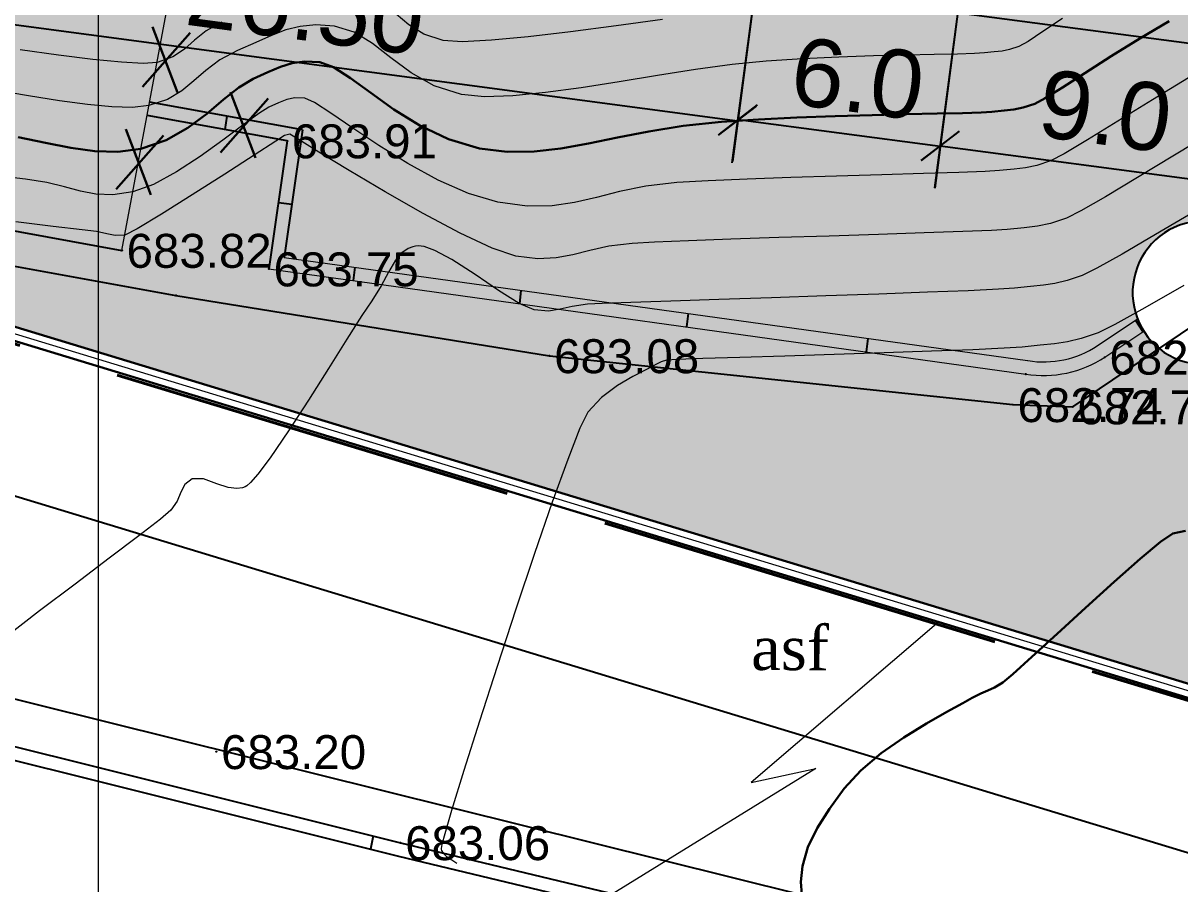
# Model space of a CAD drawing. Header units: feet. Extents: x 3381 to 683784, y 675186 to 4376258.
# Drawn here: x 682131.16 to 682165.21, y 4375631.15 to 4375656.5 of the extents above; entities that cross this region are included whole.
import ezdxf

# ---------------------------------------------------------------- set-up
doc = ezdxf.new("R2010")
doc.units = ezdxf.units.FT
doc.header["$MEASUREMENT"] = 0
doc.header["$PDMODE"] = 34
doc.header["$PDSIZE"] = 0.01
doc.linetypes.add('ACAD_ISO02W100', pattern=[15, 12, -3])
doc.linetypes.add('DUZ', pattern=[0])
doc.layers.get('0').update_dxf_attribs({"linetype": 'CONTINUOUS'})
doc.layers.get('Defpoints').update_dxf_attribs({"linetype": 'CONTINUOUS'})
for name, color, linetype in [('0_Point_Height', 2, 'CONTINUOUS'), ('0_Point_Point', 7, 'CONTINUOUS'), ('Yazilar', 7, 'CONTINUOUS')]:
    doc.layers.add(name, color=color, linetype=linetype)
for name, color, linetype, lineweight in [('ANA HORIZONTAL', 24, 'CONTINUOUS', 30), ('das tikili', 5, 'CONTINUOUS', 0), ('HORIZANTAL', 24, 'CONTINUOUS', 13), ('km setka', 170, 'CONTINUOUS', 15)]:
    doc.layers.add(name, color=color, linetype=linetype, lineweight=lineweight)
doc.styles.get("Standard").update_dxf_attribs({"font": 'arial.ttf', "height": 2})
doc.dimstyles.new('ISO-25', dxfattribs={"dimtxt": 2, "dimasz": 1, "dimexe": 1.25, "dimexo": 0.625, "dimtad": 1, "dimtxsty": 'Standard', "dimblk": 'OBLIQUE', "dimcen": 2.5, "dimadec": 0, "dimazin": 0, "dimtfac": 1, "dimtmove": 0, "dimatfit": 3, "dimldrblk": 'OBLIQUE', "dimfxl": 1, "dimarcsym": 0})

# ---------------------------------------------------------------- blocks, each defined once
blk = doc.blocks.new('_Oblique')
at = {"color": 0, "linetype": 'ByBlock', "lineweight": -2}
blk.add_line((-0.5, -0.5), (0.5, 0.5), dxfattribs=at)
blk = doc.blocks.new('*D64')
at = {"color": 0, "lineweight": -2, "transparency": 16777216}
for p, q in [((682081.761, 4375661.66), (682080.25, 4375656.696)), ((682080.614, 4375657.892), (682172.614, 4375629.892)), ((682173.761, 4375633.66), (682172.25, 4375628.696))]:
    blk.add_line(p, q, dxfattribs=at)
at = {"layer": 'Defpoints', "color": 0, "lineweight": 18, "transparency": 16777216}
for p in [(682081.943, 4375662.258), (682173.943, 4375634.258), (682172.614, 4375629.892)]:
    blk.add_point(p, dxfattribs=at)
at = {"color": 0, "lineweight": -2, "transparency": 16777216}
for p, rotation in [((682080.614, 4375657.892), 163.072486935853), ((682172.614, 4375629.892), 343.072486935853)]:
    blk.add_blockref('_Oblique', p, dxfattribs=dict(at, rotation=rotation))
at = {"color": 0, "lineweight": 18, "transparency": 16777216, "insert": (682127.146, 4375645.639), "char_height": 2, "attachment_point": 5, "rotation": 343.0725}
blk.add_mtext('96,17', dxfattribs=at)
blk = doc.blocks.new('*D61')
at = {"color": 0, "lineweight": -2, "transparency": 16777216}
for p, q in [((682153.178, 4375661.09), (682152.044, 4375652.424)), ((682159.127, 4375660.311), (682157.993, 4375651.646)), ((682152.206, 4375653.664), (682158.155, 4375652.885))]:
    blk.add_line(p, q, dxfattribs=at)
at = {"layer": 'Defpoints', "color": 0, "lineweight": 9, "transparency": 16777216}
for p in [(682153.259, 4375661.71, 688), (682159.208, 4375660.931, 688), (682158.155, 4375652.885)]:
    blk.add_point(p, dxfattribs=at)
at = {"color": 0, "lineweight": -2, "transparency": 16777216}
for p, rotation in [((682152.206, 4375653.664), 172.5443603573609), ((682158.155, 4375652.885), 352.5443603573609)]:
    blk.add_blockref('_Oblique', p, dxfattribs=dict(at, rotation=rotation))
at = {"color": 0, "lineweight": 18, "transparency": 16777216, "insert": (682155.728, 4375654.863), "char_height": 2, "attachment_point": 5, "rotation": 352.5444}
blk.add_mtext('{\\fArial|b0|i0|c238|p34;6.0}', dxfattribs=at)
blk = doc.blocks.new('*D62')
at = {"color": 0, "lineweight": -2, "transparency": 16777216}
for p, q in [((682158.644, 4375656.621), (682157.989, 4375651.649)), ((682167.619, 4375655.439), (682166.965, 4375650.467)), ((682158.153, 4375652.888), (682167.128, 4375651.707))]:
    blk.add_line(p, q, dxfattribs=at)
at = {"layer": 'Defpoints', "color": 0, "lineweight": 9, "transparency": 16777216}
for p in [(682158.725, 4375657.24), (682167.701, 4375656.059), (682167.128, 4375651.707)]:
    blk.add_point(p, dxfattribs=at)
at = {"color": 0, "lineweight": -2, "transparency": 16777216}
for p, rotation in [((682158.153, 4375652.888), 172.5021527093516), ((682167.128, 4375651.707), 352.5021527093517)]:
    blk.add_blockref('_Oblique', p, dxfattribs=dict(at, rotation=rotation))
at = {"color": 0, "lineweight": 18, "transparency": 16777216, "insert": (682163.018, 4375653.908), "char_height": 2, "attachment_point": 5, "rotation": 352.5022}
blk.add_mtext('{\\fArial|b0|i0|c238|p34;9.0}', dxfattribs=at)
blk = doc.blocks.new('*D34')
at = {"color": 0, "lineweight": -2, "transparency": 16777216}
for p, q in [((682085.389, 4375668.968), (682084.906, 4375665.321)), ((682085.07, 4375666.56), (682182.69, 4375653.636)), ((682183.009, 4375656.045), (682182.526, 4375652.397))]:
    blk.add_line(p, q, dxfattribs=at)
at = {"layer": 'Defpoints', "color": 0, "lineweight": 9, "transparency": 16777216}
for p in [(682085.471, 4375669.588), (682183.091, 4375656.664), (682182.69, 4375653.636)]:
    blk.add_point(p, dxfattribs=at)
at = {"color": 0, "lineweight": -2, "transparency": 16777216}
for p, rotation in [((682085.07, 4375666.56), 172.4585361197717), ((682182.69, 4375653.636), 352.4585361197717)]:
    blk.add_blockref('_Oblique', p, dxfattribs=dict(at, rotation=rotation))
at = {"color": 0, "lineweight": 18, "transparency": 16777216, "insert": (682134.096, 4375661.73), "char_height": 2, "attachment_point": 5, "rotation": 352.4585}
blk.add_mtext('{\\fArial|b0|i0|c238|p34;98.50}', dxfattribs=at)
blk = doc.blocks.new('*D32')
at = {"color": 0, "lineweight": -2, "transparency": 16777216}
blk.add_arc((682182.762, 4375657.126), 7.21, 68.4429, 172.4341, dxfattribs=at)
at = {"layer": 'Defpoints', "color": 0, "lineweight": 30, "transparency": 16777216}
for p in [(682205.683, 4375715.144), (682086.143, 4375669.959), (682177.424, 4375661.972), (682182.797, 4375657.122), (682173.825, 4375634.503)]:
    blk.add_point(p, dxfattribs=at)
at = {"color": 0, "lineweight": -2, "transparency": 16777216}
for p, rotation in [((682185.411, 4375663.832), 338.4429207148453), ((682175.615, 4375658.076), 262.4341392845762)]:
    blk.add_blockref('_Oblique', p, dxfattribs=dict(at, rotation=rotation))
at = {"color": 0, "lineweight": 18, "transparency": 16777216, "insert": (682178.276, 4375664.762), "char_height": 2, "attachment_point": 5, "rotation": 30.4385}
blk.add_mtext('104°', dxfattribs=at)
blk = doc.blocks.new('*D143')
at = {"color": 0, "lineweight": -2, "transparency": 16777216}
for p, q in [((682126.741, 4375663.536), (682125.724, 4375655.892)), ((682153.039, 4375660.035), (682152.021, 4375652.391)), ((682125.888, 4375657.131), (682152.186, 4375653.63))]:
    blk.add_line(p, q, dxfattribs=at)
at = {"layer": 'Defpoints', "color": 0, "lineweight": 9, "transparency": 16777216}
for p in [(682126.824, 4375664.156), (682153.121, 4375660.655), (682152.186, 4375653.63)]:
    blk.add_point(p, dxfattribs=at)
at = {"color": 0, "lineweight": -2, "transparency": 16777216}
for p, rotation in [((682125.888, 4375657.131), 172.4158601839216), ((682152.186, 4375653.63), 352.4158601839215)]:
    blk.add_blockref('_Oblique', p, dxfattribs=dict(at, rotation=rotation))
at = {"color": 0, "lineweight": 18, "transparency": 16777216, "insert": (682139.475, 4375656.983), "char_height": 2, "attachment_point": 5, "rotation": 352.4159}
blk.add_mtext('{\\fArial|b0|i0|c238|p34;26.50}', dxfattribs=at)

msp = doc.modelspace()

# ---------------------------------------------------------------- hatches: boundary and pattern name
at = {"lineweight": 25}
h = msp.add_hatch(dxfattribs=at)
h.set_pattern_fill('GRASS', color=3)
h.set_pattern_definition([(90, (1287.3136, 801.1559), (-0.707106781, 0.707106781), [0.1875, -1.226713563]), (45, (1287.3136, 801.1559), (-0.70710678119, 0.70710678119), [0.1875, -0.8125]), (135, (1287.3136, 801.1559), (-0.70710678119, -0.70710678119), [0.1875, -0.8125])])
edge = h.paths.add_edge_path(flags=16)
edge.add_arc((682100.284, 4375677.651), 3.56, 0, 360)
edge = h.paths.add_edge_path()
edge.add_arc((682165.941, 4375648.566), 2.121, 0, 360)
edge = h.paths.add_edge_path()
edge.add_line((682103.076, 4375679.859), (682107.613, 4375679.251))
edge.add_line((682107.613, 4375679.251), (682108.001, 4375682.14))
edge.add_line((682108.001, 4375682.14), (682100.674, 4375683.13))
edge.add_line((682100.674, 4375683.13), (682102.815, 4375698.986))
edge.add_line((682102.815, 4375698.986), (682111.188, 4375697.855))
edge.add_line((682111.188, 4375697.855), (682111.915, 4375703.238))
edge.add_line((682111.915, 4375703.238), (682107.263, 4375703.91))
edge.add_line((682107.263, 4375703.91), (682108.077, 4375709.551))
edge.add_line((682108.077, 4375709.551), (682116.199, 4375708.398))
edge.add_line((682116.199, 4375708.398), (682119.945, 4375735.513))
edge.add_line((682119.945, 4375735.513), (682120.038, 4375736.202))
edge.add_line((682120.038, 4375736.202), (682119.768, 4375735.709))
edge.add_line((682119.768, 4375735.709), (682082.23, 4375662.38))
edge.add_line((682082.23, 4375662.38), (682173.825, 4375634.503))
edge.add_line((682173.825, 4375634.503), (682205.683, 4375715.144))
edge.add_line((682205.683, 4375715.144), (682198.572, 4375717.865))
edge.add_line((682198.572, 4375717.865), (682196.818, 4375713.281))
edge.add_line((682196.818, 4375713.281), (682188.454, 4375716.215))
edge.add_arc((682347.883, 4375651.33), 172.127, 157.85455, 159.31778)
edge.add_line((682186.849, 4375712.122), (682200.214, 4375710.326))
edge.add_line((682200.214, 4375710.326), (682199.472, 4375705.078))
edge.add_line((682199.472, 4375705.078), (682186.143, 4375706.885))
edge.add_arc((682186.443, 4375703.744), 3.155, 95.4615, 167.5925)
edge.add_line((682183.362, 4375704.422), (682183.362, 4375703.467))
edge.add_line((682183.362, 4375703.467), (682185.028, 4375703.86))
edge.add_line((682185.028, 4375703.86), (682190.62, 4375702.881))
edge.add_line((682190.62, 4375702.881), (682188.67, 4375689.698))
edge.add_line((682188.67, 4375689.698), (682188.451, 4375689.698))
edge.add_line((682188.451, 4375689.698), (682183.362, 4375690.415))
edge.add_line((682183.362, 4375690.415), (682183.973, 4375695.783))
edge.add_line((682183.973, 4375695.783), (682189.076, 4375695.084))
edge.add_line((682189.076, 4375695.084), (682189.427, 4375697.646))
edge.add_line((682189.427, 4375697.646), (682184.247, 4375698.356))
edge.add_line((682184.247, 4375698.356), (682184.843, 4375703.444))
edge.add_line((682184.843, 4375703.444), (682183.262, 4375703.235))
edge.add_line((682183.262, 4375703.235), (682181.206, 4375687.269))
edge.add_line((682181.206, 4375687.269), (682189.942, 4375686.06))
edge.add_line((682189.942, 4375686.06), (682189.111, 4375678.704))
edge.add_line((682189.111, 4375678.704), (682180.328, 4375679.919))
edge.add_line((682180.328, 4375679.919), (682179.949, 4375677.269))
edge.add_line((682179.949, 4375677.269), (682173.822, 4375678.073))
edge.add_arc((682173.385, 4375668.082), 10, 87.4993, 110.7786)
edge.add_line((682169.838, 4375677.432), (682179.587, 4375676.005))
edge.add_line((682179.587, 4375676.005), (682178.96, 4375672.511))
edge.add_line((682178.96, 4375672.511), (682175.65, 4375673.037))
edge.add_line((682175.65, 4375673.037), (682176.043, 4375676.111))
edge.add_line((682176.043, 4375676.111), (682173.512, 4375676.446))
edge.add_line((682173.512, 4375676.446), (682173.107, 4375673.384))
edge.add_line((682173.107, 4375673.384), (682169.783, 4375673.824))
edge.add_line((682169.783, 4375673.824), (682170.135, 4375676.921))
edge.add_line((682170.135, 4375676.921), (682169.341, 4375677.228))
edge.add_arc((682173.555, 4375667.869), 10.263, 114.2395, 179.0096)
edge.add_line((682163.293, 4375668.047), (682162.943, 4375665.411))
edge.add_line((682162.943, 4375665.411), (682159.957, 4375665.738))
edge.add_line((682159.957, 4375665.738), (682159.076, 4375660.875))
edge.add_line((682159.076, 4375660.875), (682150.367, 4375662.088))
edge.add_line((682150.367, 4375662.088), (682151.054, 4375666.989))
edge.add_line((682151.054, 4375666.989), (682144.128, 4375667.908))
edge.add_line((682144.128, 4375667.908), (682144.563, 4375671.182))
edge.add_arc((682141.589, 4375671.577), 3, 352.4412, 442.1402)
edge.add_line((682141.999, 4375674.549), (682130.113, 4375676.189))
edge.add_line((682130.113, 4375676.189), (682128.842, 4375666.772))
edge.add_line((682128.842, 4375666.772), (682121.539, 4375667.751))
edge.add_line((682121.539, 4375667.751), (682122.793, 4375677.2))
edge.add_line((682122.793, 4375677.2), (682119.777, 4375677.622))
edge.add_line((682119.777, 4375677.622), (682118.516, 4375668.117))
edge.add_line((682118.516, 4375668.117), (682117.086, 4375668.391))
edge.add_line((682117.086, 4375668.391), (682106.365, 4375669.935))
edge.add_line((682106.365, 4375669.935), (682107.414, 4375677.765))
edge.add_line((682107.414, 4375677.765), (682103.794, 4375678.25))
edge.add_arc((682100.284, 4375677.651), 3.56, 9.688, 38.3434)

# ---------------------------------------------------------------- linework, layer by layer
at = {"color": 1, "lineweight": 30}
for p, q in [((682134.669, 4375654.625, 337.294), (682136.072, 4375656.214, 337.294)), ((682134.961, 4375656.394, 1034.794), (682135.698, 4375654.462, 337.294)), ((682137.259, 4375654.467, 1033.294), (682137.995, 4375652.534, 335.794)), ((682136.966, 4375652.697, 335.794), (682138.369, 4375654.286, 335.794)), ((682134.183, 4375653.379, 1033.64), (682134.919, 4375651.446, 336.14)), ((682133.891, 4375651.61, 336.14), (682135.293, 4375653.199, 336.14))]:
    msp.add_line(p, q, dxfattribs=at)
at = {"linetype": 'Continuous'}
for p, q in [((682139.382, 4375653.361, 683.936), (682134.879, 4375654.179, 684.007)), ((682138.931, 4375653.036, 683.908), (682134.807, 4375653.786, 684.007)), ((682137.154, 4375653.766), (682137.092, 4375653.37)), ((682139.382, 4375653.361, 683.924), (682138.845, 4375649.606, 683.763)), ((682115.739, 4375653.119, 684.329), (682134.066, 4375649.811, 683.822)), ((682138.931, 4375653.036, 683.908), (682138.392, 4375649.265, 683.746)), ((682138.672, 4375651.225), (682139.069, 4375651.172)), ((682140.917, 4375649.318), (682140.869, 4375648.921)), ((682145.812, 4375648.638), (682145.765, 4375648.24)), ((682150.735, 4375647.953), (682150.688, 4375647.556)), ((682163.901, 4375647.752), (682164.125, 4375647.421)), ((682156.028, 4375647.218), (682155.98, 4375646.82)), ((682160.295, 4375645.267, 682.737), (682162.056, 4375645.202, 682.709)), ((682141.461, 4375632.566), (682141.38, 4375632.174))]:
    msp.add_line(p, q, dxfattribs=at)
at = {"color": 30, "linetype": 'Continuous'}
for p, q in [((682162.056, 4375645.202, 682.709), (682173.283, 4375652.795, 682.82)), ((682115.583, 4375652.139, 684.364), (682135.654, 4375648.484, 683.701)), ((682135.654, 4375648.484, 683.701), (682146.651, 4375646.708, 683.075)), ((682146.651, 4375646.708, 683.075), (682160.295, 4375645.267, 682.737))]:
    msp.add_line(p, q, dxfattribs=at)
at = {"linetype": 'Continuous', "lineweight": 0}
for p, q in [((682138.845, 4375649.606, 683.729), (682160.727, 4375646.564, 682.77)), ((682138.392, 4375649.265, 683.746), (682160.672, 4375646.168, 682.77)), ((682162.778, 4375646.997, 682.77), (682163.964, 4375647.795, 682.775)), ((682163.001, 4375646.665, 682.77), (682164.146, 4375647.435, 682.775))]:
    msp.add_line(p, q, dxfattribs=at)
at = {"color": 6, "linetype": 'ACAD_ISO02W100', "lineweight": 40, "elevation": 374.953}
msp.add_lwpolyline([(682207.23, 4375740.233), (682222.258, 4375723.541), (682213.835, 4375725.27), (682195.096, 4375719.624), (682206.391, 4375715.474), (682174.113, 4375633.919), (682081.49, 4375662.079), (682124.812, 4375746.714), (682183.067, 4375724.363), (682204.2, 4375732.115), (682207.23, 4375740.233)], dxfattribs=at)
at = {"color": 7, "lineweight": 30}
for points in [[(682193.828, 4375720.109), (682206.203, 4375715.373), (682174.061, 4375634.013), (682081.656, 4375662.137), (682124.847, 4375746.509), (682184.486, 4375723.684)], [(682193.686, 4375719.735), (682205.683, 4375715.144), (682173.825, 4375634.503), (682082.23, 4375662.38), (682125.039, 4375746.007), (682184.343, 4375723.311)]]:
    msp.add_lwpolyline(points, dxfattribs=at)
at = {"color": 1, "lineweight": 0}
msp.add_lwpolyline([(682081.943, 4375662.258), (682124.943, 4375746.258), (682205.943, 4375715.258), (682173.943, 4375634.258)], close=True, dxfattribs=at)
at = {"color": 30, "linetype": 'Continuous', "elevation": 684.227}
msp.add_lwpolyline([(682040.376, 4375658.918), (682064.332, 4375653.337), (682086.462, 4375647.581), (682105.401, 4375643.007), (682117.199, 4375640.009), (682158.157, 4375629.816), (682173.669, 4375626.323), (682174.685, 4375629.214), (682185.367, 4375625.032), (682197.802, 4375619.012), (682218.516, 4375606.209)], dxfattribs=at)
at = {"linetype": 'Continuous', "elevation": 684.355}
for points in [[(682064.07, 4375651.726), (682087.375, 4375646.071), (682142.265, 4375632.365), (682174.332, 4375624.665), (682175.228, 4375627.35), (682198.589, 4375616.037), (682216.237, 4375602.357)], [(682064.006, 4375651.33), (682087.279, 4375645.683), (682142.17, 4375631.977), (682174.595, 4375624.19), (682175.463, 4375626.792), (682198.377, 4375615.695), (682215.992, 4375602.041)]]:
    msp.add_lwpolyline(points, dxfattribs=at)
at = {"color": 7, "lineweight": 20}
msp.add_lwpolyline([(682158.115, 4375638.866), (682152.593, 4375634.14), (682154.497, 4375634.553), (682141.909, 4375626.789)], dxfattribs=at)
at = {"color": 7, "linetype": 'DUZ', "lineweight": 25}
msp.add_arc((682165.941, 4375648.566, -1859.342), 2.121, 33.8478, 321.625, dxfattribs=at)
at = {"linetype": 'Continuous', "lineweight": 0}
for radius in [2.887, 3.287]:
    msp.add_arc((682161.197, 4375649.413, 682.77), radius, 260.8092, 303.2828, dxfattribs=at)
at = {"layer": '0_Point_Point'}
for p in [(682138.931, 4375653.036, 683.908), (682134.066, 4375649.811, 683.822), (682138.392, 4375649.265, 683.746), (682135.654, 4375648.484, 683.701), (682146.651, 4375646.708, 683.075), (682163.001, 4375646.665, 682.786), (682160.672, 4375646.168, 682.77), (682160.295, 4375645.267, 682.737), (682162.056, 4375645.202, 682.709), (682136.846, 4375635.047, 683.201), (682142.265, 4375632.365, 683.056)]:
    msp.add_point(p, dxfattribs=at)
at = {"layer": 'ANA HORIZONTAL', "color": 32, "lineweight": 30, "elevation": 685}
msp.add_lwpolyline([(682164.896, 4375656.565), (682164.029, 4375656.052), (682163.188, 4375655.528), (682162.416, 4375655.033), (682161.755, 4375654.608), (682161.248, 4375654.294), (682160.939, 4375654.131), (682160.6, 4375654.02), (682160.324, 4375653.962), (682160.04, 4375653.929), (682159.679, 4375653.893), (682159.362, 4375653.874), (682158.812, 4375653.857), (682158.069, 4375653.84), (682157.17, 4375653.82), (682156.156, 4375653.795), (682155.064, 4375653.763), (682153.934, 4375653.721), (682152.805, 4375653.666), (682151.716, 4375653.597), (682150.59, 4375653.479), (682149.578, 4375653.315), (682148.655, 4375653.133), (682147.8, 4375652.956), (682146.988, 4375652.811), (682146.199, 4375652.722), (682145.408, 4375652.715), (682144.593, 4375652.816), (682143.676, 4375653.088), (682142.833, 4375653.491), (682142.069, 4375653.965), (682141.388, 4375654.448), (682140.795, 4375654.882), (682140.294, 4375655.204), (682139.888, 4375655.355), (682139.443, 4375655.376), (682139.073, 4375655.326), (682138.729, 4375655.215), (682138.362, 4375655.056), (682137.924, 4375654.861), (682137.506, 4375654.613), (682137.058, 4375654.252), (682136.564, 4375653.835), (682136.005, 4375653.418), (682135.364, 4375653.056), (682134.624, 4375652.804), (682133.947, 4375652.715), (682133.266, 4375652.731), (682132.561, 4375652.827), (682131.814, 4375652.974), (682131.005, 4375653.147)], dxfattribs=at)
at = {"layer": 'ANA HORIZONTAL', "color": 16, "lineweight": 30, "elevation": 682.5}
msp.add_lwpolyline([(682165.38, 4375641.55), (682165.005, 4375641.469), (682164.645, 4375641.226), (682164.039, 4375640.724), (682163.273, 4375640.048), (682162.43, 4375639.284), (682161.597, 4375638.52), (682160.857, 4375637.84), (682160.296, 4375637.332), (682159.998, 4375637.082), (682159.757, 4375636.939), (682159.554, 4375636.85), (682159.35, 4375636.763), (682159.1, 4375636.631), (682158.82, 4375636.476), (682158.349, 4375636.22), (682157.75, 4375635.878), (682157.086, 4375635.466), (682156.42, 4375634.998), (682155.815, 4375634.492), (682155.333, 4375633.962), (682154.898, 4375633.359), (682154.536, 4375632.789), (682154.263, 4375632.234), (682154.097, 4375631.674), (682154.053, 4375631.208), (682154.078, 4375630.842)], dxfattribs=at)
at = {"layer": 'das tikili', "color": 1, "lineweight": 9}
msp.add_line((682134.066, 4375649.811, 683.822), (682135.744, 4375658.811, 687.364), dxfattribs=at)
at = {"layer": 'HORIZANTAL', "color": 32, "linetype": 'Continuous', "lineweight": 13}
for points, elevation in [([(682149.978, 4375656.615), (682148.613, 4375656.427), (682147.274, 4375656.25), (682146.028, 4375656.102), (682144.943, 4375655.999), (682144.086, 4375655.955), (682143.524, 4375655.988), (682142.956, 4375656.176), (682142.515, 4375656.452), (682142.138, 4375656.768)], 686), ([(682161.76, 4375656.643), (682161.182, 4375656.254), (682160.745, 4375655.967), (682160.473, 4375655.817), (682160.199, 4375655.727), (682159.977, 4375655.681), (682159.748, 4375655.654), (682159.457, 4375655.625), (682159.167, 4375655.609), (682158.661, 4375655.595), (682157.974, 4375655.582), (682157.14, 4375655.564), (682156.195, 4375655.54), (682155.172, 4375655.504), (682154.105, 4375655.454), (682153.031, 4375655.386), (682152.032, 4375655.286), (682150.954, 4375655.138), (682149.832, 4375654.961), (682148.699, 4375654.776), (682147.59, 4375654.602), (682146.537, 4375654.458), (682145.575, 4375654.363), (682144.737, 4375654.338), (682144.059, 4375654.402), (682143.254, 4375654.66), (682142.576, 4375655.044), (682141.985, 4375655.481), (682141.44, 4375655.903), (682140.901, 4375656.238), (682140.326, 4375656.416), (682139.776, 4375656.451), (682139.31, 4375656.409), (682138.887, 4375656.303), (682138.465, 4375656.142), (682138.005, 4375655.936), (682137.463, 4375655.696), (682136.944, 4375655.42), (682136.537, 4375655.113), (682136.185, 4375654.801), (682135.828, 4375654.507), (682135.406, 4375654.257), (682134.861, 4375654.075), (682134.377, 4375654.02), (682133.768, 4375654.035), (682133.046, 4375654.105), (682132.224, 4375654.22), (682131.313, 4375654.365), (682130.326, 4375654.529)], 685.5), ([(682137.002, 4375656.532), (682136.544, 4375656.28), (682136.205, 4375656.007), (682135.904, 4375655.741), (682135.561, 4375655.51), (682135.098, 4375655.345), (682134.691, 4375655.318), (682134.047, 4375655.352), (682133.203, 4375655.437), (682132.198, 4375655.562), (682131.07, 4375655.716)], 686), ([(682165.462, 4375654.89), (682164.404, 4375654.242), (682163.389, 4375653.613), (682162.497, 4375653.063), (682161.809, 4375652.653), (682161.404, 4375652.445), (682161, 4375652.312), (682160.67, 4375652.244), (682160.332, 4375652.204), (682159.902, 4375652.161), (682159.476, 4375652.135), (682158.702, 4375652.106), (682157.661, 4375652.074), (682156.436, 4375652.039), (682155.107, 4375652.001), (682153.757, 4375651.959), (682152.468, 4375651.913), (682151.322, 4375651.862), (682150.4, 4375651.807), (682149.485, 4375651.699), (682148.714, 4375651.542), (682148.034, 4375651.372), (682147.39, 4375651.222), (682146.727, 4375651.125), (682145.991, 4375651.117), (682145.128, 4375651.229), (682144.269, 4375651.482), (682143.373, 4375651.882), (682142.48, 4375652.373), (682141.63, 4375652.902), (682140.862, 4375653.413), (682140.217, 4375653.851), (682139.733, 4375654.163), (682139.45, 4375654.293), (682139.156, 4375654.301), (682138.915, 4375654.251), (682138.675, 4375654.155), (682138.385, 4375654.025), (682138.093, 4375653.843), (682137.627, 4375653.5), (682137.036, 4375653.057), (682136.368, 4375652.577), (682135.672, 4375652.122), (682134.996, 4375651.754), (682134.387, 4375651.534), (682133.798, 4375651.45), (682133.3, 4375651.467), (682132.843, 4375651.554), (682132.378, 4375651.678), (682131.854, 4375651.808), (682131.222, 4375651.911), (682130.624, 4375651.977)], 684.5), ([(682166.191, 4375653.304), (682165.052, 4375652.611), (682163.967, 4375651.954), (682163.019, 4375651.388), (682162.293, 4375650.971), (682161.87, 4375650.759), (682161.4, 4375650.605), (682161.017, 4375650.525), (682160.625, 4375650.479), (682160.125, 4375650.429), (682159.667, 4375650.399), (682158.823, 4375650.363), (682157.683, 4375650.323), (682156.34, 4375650.279), (682154.883, 4375650.233), (682153.404, 4375650.186), (682151.993, 4375650.14), (682150.743, 4375650.095), (682149.743, 4375650.055), (682149.085, 4375650.018), (682148.402, 4375649.932), (682147.839, 4375649.809), (682147.339, 4375649.684), (682146.848, 4375649.591), (682146.307, 4375649.566), (682145.662, 4375649.643), (682144.967, 4375649.877), (682144.024, 4375650.321), (682142.938, 4375650.9), (682141.813, 4375651.54), (682140.754, 4375652.168), (682139.865, 4375652.708), (682139.249, 4375653.088), (682139.012, 4375653.232), (682138.929, 4375653.218), (682138.846, 4375653.19), (682138.593, 4375653.027), (682137.96, 4375652.617), (682137.091, 4375652.056), (682136.131, 4375651.443), (682135.225, 4375650.874), (682134.516, 4375650.449), (682134.15, 4375650.264), (682133.865, 4375650.246), (682133.623, 4375650.301), (682133.319, 4375650.363), (682132.89, 4375650.414), (682132.038, 4375650.517), (682130.94, 4375650.648)], 684), ([(682165.628, 4375650.948), (682164.495, 4375650.275), (682163.515, 4375649.704), (682162.768, 4375649.286), (682162.336, 4375649.073), (682161.896, 4375648.924), (682161.534, 4375648.836), (682161.193, 4375648.783), (682160.816, 4375648.745), (682160.347, 4375648.697), (682159.869, 4375648.665), (682158.983, 4375648.624), (682157.779, 4375648.577), (682156.35, 4375648.525), (682154.789, 4375648.472), (682153.186, 4375648.418), (682151.634, 4375648.367), (682150.224, 4375648.32), (682149.049, 4375648.28), (682148.2, 4375648.249), (682147.769, 4375648.229), (682147.321, 4375648.162), (682146.967, 4375648.075), (682146.622, 4375648.022), (682146.197, 4375648.057), (682145.758, 4375648.25), (682145.154, 4375648.632), (682144.466, 4375649.097), (682143.776, 4375649.54), (682143.276, 4375649.807), (682142.96, 4375649.922), (682142.786, 4375649.944), (682142.712, 4375649.937), (682142.632, 4375649.917), (682142.489, 4375649.862), (682142.309, 4375649.742), (682142.116, 4375649.522), (682141.911, 4375649.172), (682141.697, 4375648.764), (682141.42, 4375648.328), (682141.126, 4375647.891), (682140.685, 4375647.194), (682140.145, 4375646.333), (682139.557, 4375645.401), (682138.968, 4375644.492), (682138.429, 4375643.701), (682138.066, 4375643.216), (682137.85, 4375642.97), (682137.739, 4375642.873), (682137.694, 4375642.848), (682137.612, 4375642.818), (682137.445, 4375642.794), (682137.19, 4375642.825), (682136.854, 4375642.939), (682136.463, 4375643.084), (682136.133, 4375643.083), (682135.92, 4375642.917), (682135.801, 4375642.691), (682135.692, 4375642.429), (682135.508, 4375642.156), (682135.199, 4375641.897), (682134.56, 4375641.404), (682133.69, 4375640.744), (682132.684, 4375639.983), (682131.64, 4375639.19), (682130.657, 4375638.43)], 683.5), ([(682165.325, 4375648.778), (682164.176, 4375648.116), (682163.301, 4375647.632), (682162.802, 4375647.387), (682162.308, 4375647.22), (682161.902, 4375647.12), (682161.519, 4375647.062), (682161.096, 4375647.019), (682160.57, 4375646.965), (682160.039, 4375646.928), (682159.116, 4375646.886), (682157.904, 4375646.84), (682156.508, 4375646.792), (682155.033, 4375646.745), (682153.581, 4375646.7), (682152.258, 4375646.658), (682151.167, 4375646.623), (682150.413, 4375646.594), (682150.099, 4375646.575), (682149.942, 4375646.529), (682149.823, 4375646.472), (682149.679, 4375646.388), (682149.47, 4375646.286), (682149.104, 4375646.099), (682148.652, 4375645.829), (682148.188, 4375645.478), (682147.784, 4375645.046), (682147.55, 4375644.573), (682147.189, 4375643.654), (682146.732, 4375642.391), (682146.212, 4375640.885), (682145.66, 4375639.24), (682145.108, 4375637.557), (682144.587, 4375635.94), (682144.131, 4375634.491), (682143.77, 4375633.312), (682143.572, 4375632.631), (682143.486, 4375632.309), (682143.463, 4375632.197), (682143.463, 4375632.173), (682143.478, 4375632.131), (682143.524, 4375632.055), (682143.623, 4375631.961), (682143.775, 4375631.863), (682143.928, 4375631.767)], 683)]:
    msp.add_lwpolyline(points, dxfattribs=dict(at, elevation=elevation))
at = {"layer": 'km setka', "flags": 128}
msp.add_lwpolyline([(682133.362, 4375840.33), (682133.362, 4375623.883)], dxfattribs=at)

# ---------------------------------------------------------------- texts
at = {"layer": '0_Point_Height', "color": 0}
for s, p in [('683.91', (682139.067, 4375652.522, 683.908)), ('683.82', (682134.202, 4375649.297, 683.822)), ('683.75', (682138.528, 4375648.751, 683.746)), ('683.08', (682146.787, 4375646.194, 683.075)), ('682.79', (682163.137, 4375646.151, 682.786)), ('682.74', (682160.431, 4375644.753, 682.737)), ('682.71', (682162.192, 4375644.688, 682.709)), ('683.20', (682136.982, 4375634.533, 683.201)), ('683.06', (682142.401, 4375631.851, 683.056))]:
    msp.add_text(s, height=1, dxfattribs=at).set_placement(p)
at = {"layer": 'Yazilar', "color": 30, "insert": (682152.595, 4375638.754), "char_height": 1.3, "width": 0.10588, "attachment_point": 1, "rotation": 359.7512}
msp.add_mtext('{\\fTimes New Roman|b0|i0|c0|p18;asf}', dxfattribs=at)

# ---------------------------------------------------------------- dimensions: what is measured, and where the dimension line sits
at = {"color": 7, "lineweight": 18}
dim = msp.add_angular_dim_2l(base=(682177.424, 4375661.972), line1=((682182.797, 4375657.122), (682086.143, 4375669.959)), line2=((682205.683, 4375715.144), (682173.825, 4375634.503)), dimstyle='ISO-25', dxfattribs=at)
dim.commit()
dim.dimension.update_dxf_attribs({"geometry": '*D32', "text_midpoint": (682178.276, 4375664.762)})
dim = msp.add_aligned_dim(p1=(682085.471, 4375669.588), p2=(682183.091, 4375656.664), distance=-3.055, text='{\\fArial|b0|i0|c238|p34;98.50}', dimstyle='ISO-25', dxfattribs=at)
dim.commit()
dim.dimension.update_dxf_attribs({"geometry": '*D34', "text_midpoint": (682134.096, 4375661.73)})
for base, p1, p2, angle, text, picture, middle in [((682152.186, 4375653.63), (682126.824, 4375664.156), (682153.121, 4375660.655), 352.4159, '{\\fArial|b0|i0|c238|p34;26.50}', '*D143', (682139.258, 4375655.351)), ((682158.155, 4375652.885), (682153.259, 4375661.71, 688), (682159.208, 4375660.931, 688), 352.5444, '{\\fArial|b0|i0|c238|p34;6.0}', '*D61', (682155.514, 4375653.231)), ((682167.128, 4375651.707), (682158.725, 4375657.24), (682167.701, 4375656.059), 352.5022, '{\\fArial|b0|i0|c238|p34;9.0}', '*D62', (682162.804, 4375652.276))]:
    dim = msp.add_linear_dim(base=base, p1=p1, p2=p2, angle=angle, text=text, dimstyle='ISO-25', dxfattribs=at)
    dim.commit()
    dim.dimension.update_dxf_attribs({"geometry": picture, "text_midpoint": middle, "dimtype": 161})
dim = msp.add_aligned_dim(p1=(682081.943, 4375662.258), p2=(682173.943, 4375634.258), distance=-4.564, dimstyle='ISO-25', dxfattribs=at)
dim.commit()
dim.dimension.update_dxf_attribs({"geometry": '*D64', "text_midpoint": (682127.146, 4375645.639)})

doc.saveas('drawing.dxf')
